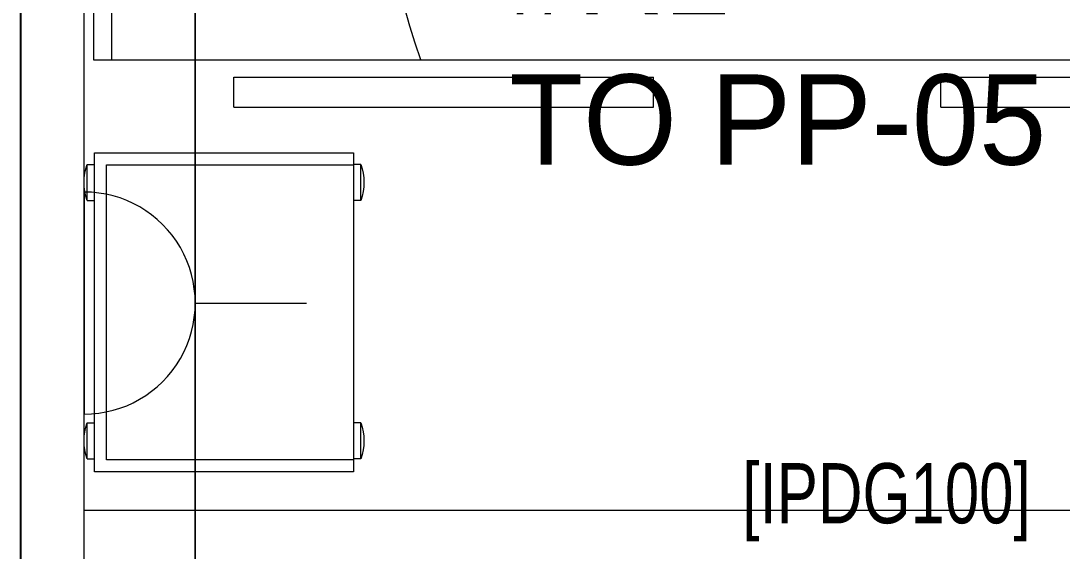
# Model space of a CAD drawing. Header units: metres. Extents: x 75097 to 220695, y -1557923 to -1361206.
# Drawn here: x 122763 to 124492, y -1428878 to -1427996 of the extents above; entities that cross this region are included whole.
import ezdxf
from ezdxf import colors
from ezdxf.entities.mleader import LeaderData, LeaderLine
from ezdxf.math import Vec2, Vec3

# ---------------------------------------------------------------- set-up
doc = ezdxf.new("R2010")
doc.units = ezdxf.units.M
doc.layers.get('0').update_dxf_attribs({"lineweight": 0})
for name, color, linetype, lineweight in [('A-100 - Copy$0$72_EGR_BASE_TEXT', 8, 'Continuous', 0), ('A-100 - Copy$0$Medical Equipment and Furniture', 8, 'Continuous', 0), ('A-100 - Copy$0$Medical Equipment and Furniture1', 8, 'Continuous', 5), ('A-100 - Copy$0$Walls', 8, 'Continuous', 0)]:
    doc.layers.add(name, color=color, linetype=linetype, lineweight=lineweight)
doc.layers.add('A-100 - Copy$0$axes', color=8, linetype='Continuous')
doc.layers.add('E-POWR', color=7, linetype='Continuous', lineweight=9, true_color=0x4e7e3e)
doc.styles.add('A-100 - Copy$0$X3G_ENTITY_2587EA', font='swisscl.ttf', dxfattribs={"height": 200})
doc.styles.get("Standard").update_dxf_attribs({"font": 'GOTHIC.TTF'})

# ---------------------------------------------------------------- blocks, each defined once
blk = doc.blocks.new('NORMAL SOCKET')
at = {"layer": 'E-POWR'}
for p, q in [((0, 307.7), (0, 615.4)), ((-307.7, 0), (307.7, 0))]:
    blk.add_line(p, q, dxfattribs=at)
blk.add_ellipse((0, 0), major_axis=(32.8, 305.9), ratio=1, start_param=4.81904, end_param=7.960633, dxfattribs=at)
blk = doc.blocks.new('A-100 - Copy$0$Hospital Bed')
at = {"layer": 'A-100 - Copy$0$Medical Equipment and Furniture1'}
for p, q in [((38.338, -101.6315, 0), (38.338, -101.6815, 0)), ((38.338, -101.6315, 0), (39.0347, -101.6315, 0)), ((39.0347, -101.6315, 0), (39.0347, -101.6815, 0)), ((39.5123, -101.6315, 0), (40.209, -101.6315, 0)), ((39.5123, -101.6315, 0), (39.5123, -101.6815, 0)), ((38.338, -101.6815, 0), (39.0347, -101.6815, 0)), ((39.5123, -101.6815, 0), (40.209, -101.6815, 0)), ((38.105, -102.6245, 0), (38.105, -101.7101, 0)), ((38.105, -101.7101, 0), (40.4164, -101.7101, 0)), ((38.135, -102.6245, 0), (38.135, -101.7101, 0))]:
    blk.add_line(p, q, dxfattribs=at)
blk.add_arc((39.9488, -102.1673, 0), 1.378, 160.6222, 199.3778, dxfattribs=at)
blk = doc.blocks.new('A-100 - Copy$0$HF10531-P')
at = {"layer": 'A-100 - Copy$0$Medical Equipment and Furniture1'}
for p, q in [((0.0791, 0.4424), (0.0191, 0.4424)), ((0.0191, 0.4424), (0.0191, 0.43)), ((0.0791, 0.4424), (0.0791, 0.43)), ((0.5086, 0.4424), (0.4486, 0.4424)), ((0.4486, 0.4424), (0.4486, 0.43)), ((0.5086, 0.4424), (0.5086, 0.43)), ((0.53, 0.43), (0, 0.43)), ((0, 0.43), (0, 0)), ((0.53, 0), (0.53, 0.43)), ((0.51, 0.41), (0.02, 0.41)), ((0.02, 0.41), (0.02, 0)), ((0.51, 0), (0.51, 0.41)), ((0, 0), (0.53, 0)), ((0.0191, -0.0124), (0.0191, 0)), ((0.0791, -0.0124), (0.0791, 0)), ((0.4486, -0.0124), (0.4486, 0)), ((0.5086, -0.0124), (0.5086, 0)), ((0.0791, -0.0124), (0.0191, -0.0124)), ((0.5086, -0.0124), (0.4486, -0.0124))]:
    blk.add_line(p, q, dxfattribs=at)
for points in [[(0.02, 0.41), (0.02, 0.41), (0.02, 0.41), (0.02, 0.41), (0.02, 0.41), (0.02, 0.41), (0.02, 0.41), (0.02, 0.41), (0.02, 0.41), (0.02, 0.41), (0.02, 0.41), (0.02, 0.41), (0.02, 0.41), (0.02, 0.41), (0.02, 0.41), (0.02, 0.41), (0.02, 0.41), (0.02, 0.41), (0.02, 0.41), (0.02, 0.41), (0.02, 0.41), (0.02, 0.41), (0.02, 0.41), (0.02, 0.41), (0.02, 0.41), (0.02, 0.41), (0.02, 0.41), (0.02, 0.41), (0.02, 0.41), (0.02, 0.41), (0.02, 0.41), (0.02, 0.41), (0.02, 0.41), (0.02, 0.41), (0.02, 0.41), (0.02, 0.41), (0.02, 0.41), (0.02, 0.41), (0.02, 0.41), (0.02, 0.41), (0.02, 0.41), (0.02, 0.41), (0.02, 0.41), (0.02, 0.41), (0.02, 0.41), (0.02, 0.41), (0.02, 0.41), (0.02, 0.41), (0.02, 0.41), (0.02, 0.41), (0.02, 0.41), (0.02, 0.41), (0.02, 0.41), (0.02, 0.41), (0.02, 0.41), (0.02, 0.41), (0.02, 0.41), (0.02, 0.41), (0.02, 0.41), (0.02, 0.41), (0.02, 0.41), (0.02, 0.41), (0.02, 0.41), (0.02, 0.41), (0.02, 0.41), (0.02, 0.41), (0.02, 0.41), (0.02, 0.41), (0.02, 0.41), (0.02, 0.41), (0.02, 0.41), (0.02, 0.41), (0.02, 0.41), (0.02, 0.41), (0.02, 0.41), (0.02, 0.41), (0.02, 0.41), (0.02, 0.41), (0.02, 0.41), (0.02, 0.41), (0.02, 0.41), (0.02, 0.41), (0.02, 0.41), (0.02, 0.41), (0.02, 0.41), (0.02, 0.41), (0.02, 0.41), (0.02, 0.41), (0.02, 0.41), (0.02, 0.41), (0.02, 0.41), (0.02, 0.41), (0.02, 0.41), (0.02, 0.41), (0.02, 0.41), (0.02, 0.41), (0.02, 0.41), (0.02, 0.41), (0.02, 0.41), (0.02, 0.41), (0.02, 0.41), (0.02, 0.41), (0.02, 0.41), (0.02, 0.41), (0.02, 0.41), (0.02, 0.41), (0.02, 0.41), (0.02, 0.41), (0.02, 0.41), (0.02, 0.41), (0.02, 0.41), (0.02, 0.41), (0.02, 0.41), (0.02, 0.41), (0.02, 0.41), (0.02, 0.41), (0.02, 0.41), (0.02, 0.41), (0.02, 0.41), (0.02, 0.41), (0.02, 0.41), (0.02, 0.41), (0.02, 0.41), (0.02, 0.41), (0.02, 0.41), (0.02, 0.41), (0.02, 0.41), (0.02, 0.41), (0.02, 0.41), (0.02, 0.41), (0.02, 0.41), (0.02, 0.41), (0.02, 0.41), (0.02, 0.41), (0.02, 0.41), (0.02, 0.41), (0.02, 0.41), (0.02, 0.41), (0.02, 0.41), (0.02, 0.41), (0.02, 0.41), (0.02, 0.41), (0.02, 0.41), (0.02, 0.41), (0.02, 0.41), (0.02, 0.41), (0.02, 0.41), (0.02, 0.41), (0.02, 0.41), (0.02, 0.41), (0.02, 0.41), (0.02, 0.41), (0.02, 0.41), (0.02, 0.41), (0.02, 0.41), (0.02, 0.41), (0.02, 0.41), (0.02, 0.41), (0.02, 0.41), (0.02, 0.41), (0.02, 0.41), (0.02, 0.41), (0.02, 0.41), (0.02, 0.41), (0.02, 0.41), (0.02, 0.41), (0.02, 0.41), (0.02, 0.41), (0.02, 0.41), (0.02, 0.41), (0.02, 0.41), (0.02, 0.41), (0.02, 0.41), (0.02, 0.41), (0.02, 0.41), (0.02, 0.41), (0.02, 0.41), (0.02, 0.41), (0.02, 0.41), (0.02, 0.41), (0.02, 0.41), (0.02, 0.41), (0.02, 0.41), (0.02, 0.41), (0.02, 0.41), (0.02, 0.41), (0.02, 0.41), (0.02, 0.41), (0.02, 0.41), (0.02, 0.41), (0.02, 0.41), (0.02, 0.41), (0.02, 0.41), (0.02, 0.41), (0.02, 0.41), (0.02, 0.41), (0.02, 0.41), (0.02, 0.41), (0.02, 0.41), (0.02, 0.41), (0.02, 0.41), (0.02, 0.41), (0.02, 0.41), (0.02, 0.41), (0.02, 0.41), (0.02, 0.41), (0.02, 0.41), (0.02, 0.41), (0.02, 0.41), (0.02, 0.41), (0.02, 0.41), (0.02, 0.41), (0.02, 0.41), (0.02, 0.41), (0.02, 0.41), (0.02, 0.41), (0.02, 0.41), (0.02, 0.41), (0.02, 0.41)], [(0.02, 0.41), (0.02, 0.41), (0.02, 0.41), (0.02, 0.41), (0.02, 0.41), (0.02, 0.41), (0.02, 0.41), (0.02, 0.41), (0.02, 0.41), (0.02, 0.41), (0.02, 0.41), (0.02, 0.41), (0.02, 0.41), (0.02, 0.41), (0.02, 0.41), (0.02, 0.41), (0.02, 0.41), (0.02, 0.41), (0.02, 0.41), (0.02, 0.41), (0.02, 0.41), (0.02, 0.41), (0.02, 0.41), (0.02, 0.41), (0.02, 0.41), (0.02, 0.41), (0.02, 0.41), (0.02, 0.41), (0.02, 0.41), (0.02, 0.41), (0.02, 0.41), (0.02, 0.41), (0.02, 0.41), (0.02, 0.41), (0.02, 0.41), (0.02, 0.41), (0.02, 0.41), (0.02, 0.41), (0.02, 0.41), (0.02, 0.41), (0.02, 0.41), (0.02, 0.41), (0.02, 0.41), (0.02, 0.41), (0.02, 0.41), (0.02, 0.41), (0.02, 0.41), (0.02, 0.41), (0.02, 0.41), (0.02, 0.41), (0.02, 0.41), (0.02, 0.41), (0.02, 0.41), (0.02, 0.41), (0.02, 0.41), (0.02, 0.41), (0.02, 0.41), (0.02, 0.41), (0.02, 0.41), (0.02, 0.41), (0.02, 0.41), (0.02, 0.41), (0.02, 0.41), (0.02, 0.41), (0.02, 0.41), (0.02, 0.41), (0.02, 0.41), (0.02, 0.41), (0.02, 0.41), (0.02, 0.41), (0.02, 0.41), (0.02, 0.41), (0.02, 0.41), (0.02, 0.41), (0.02, 0.41), (0.02, 0.41), (0.02, 0.41), (0.02, 0.41), (0.02, 0.41), (0.02, 0.41), (0.02, 0.41), (0.02, 0.41), (0.02, 0.41), (0.02, 0.41), (0.02, 0.41), (0.02, 0.41), (0.02, 0.41), (0.02, 0.41), (0.02, 0.41), (0.02, 0.41), (0.02, 0.41), (0.02, 0.41), (0.02, 0.41), (0.02, 0.41), (0.02, 0.41), (0.02, 0.41), (0.02, 0.41), (0.02, 0.41), (0.02, 0.41), (0.02, 0.41), (0.02, 0.41), (0.02, 0.41), (0.02, 0.41), (0.02, 0.41), (0.02, 0.41), (0.02, 0.41), (0.02, 0.41), (0.02, 0.41), (0.02, 0.41), (0.02, 0.41), (0.02, 0.41), (0.02, 0.41), (0.02, 0.41), (0.02, 0.41), (0.02, 0.41), (0.02, 0.41), (0.02, 0.41), (0.02, 0.41), (0.02, 0.41), (0.02, 0.41), (0.02, 0.41), (0.02, 0.41), (0.02, 0.41), (0.02, 0.41), (0.02, 0.41), (0.02, 0.41), (0.02, 0.41), (0.02, 0.41), (0.02, 0.41), (0.02, 0.41), (0.02, 0.41), (0.02, 0.41), (0.02, 0.41), (0.02, 0.41), (0.02, 0.41), (0.02, 0.41), (0.02, 0.41), (0.02, 0.41), (0.02, 0.41), (0.02, 0.41), (0.02, 0.41), (0.02, 0.41), (0.02, 0.41), (0.02, 0.41), (0.02, 0.41), (0.02, 0.41), (0.02, 0.41), (0.02, 0.41), (0.02, 0.41), (0.02, 0.41), (0.02, 0.41), (0.02, 0.41), (0.02, 0.41), (0.02, 0.41), (0.02, 0.41), (0.02, 0.41), (0.02, 0.41), (0.02, 0.41), (0.02, 0.41), (0.02, 0.41), (0.02, 0.41), (0.02, 0.41), (0.02, 0.41), (0.02, 0.41), (0.02, 0.41), (0.02, 0.41), (0.02, 0.41), (0.02, 0.41), (0.02, 0.41), (0.02, 0.41), (0.02, 0.41), (0.02, 0.41), (0.02, 0.41), (0.02, 0.41), (0.02, 0.41), (0.02, 0.41), (0.02, 0.41), (0.02, 0.41), (0.02, 0.41), (0.02, 0.41), (0.02, 0.41), (0.02, 0.41), (0.02, 0.41), (0.02, 0.41), (0.02, 0.41), (0.02, 0.41), (0.02, 0.41), (0.02, 0.41), (0.02, 0.41), (0.02, 0.41), (0.02, 0.41), (0.02, 0.41), (0.02, 0.41), (0.02, 0.41), (0.02, 0.41), (0.02, 0.41), (0.02, 0.41), (0.02, 0.41), (0.02, 0.41), (0.02, 0.41), (0.02, 0.41), (0.02, 0.41), (0.02, 0.41), (0.02, 0.41), (0.02, 0.41), (0.02, 0.41), (0.02, 0.41), (0.02, 0.41), (0.02, 0.41), (0.02, 0.41), (0.02, 0.41), (0.02, 0.41), (0.02, 0.41), (0.02, 0.41)], [(0.02, 0.41), (0.02, 0.41), (0.02, 0.41), (0.02, 0.41), (0.02, 0.41), (0.02, 0.41), (0.02, 0.41), (0.02, 0.41), (0.02, 0.41), (0.02, 0.41), (0.02, 0.41), (0.02, 0.41), (0.02, 0.41), (0.02, 0.41), (0.02, 0.41), (0.02, 0.41), (0.02, 0.41), (0.02, 0.41), (0.02, 0.41), (0.02, 0.41), (0.02, 0.41), (0.02, 0.41), (0.02, 0.41), (0.02, 0.41), (0.02, 0.41), (0.02, 0.41), (0.02, 0.41), (0.02, 0.41), (0.02, 0.41), (0.02, 0.41), (0.02, 0.41), (0.02, 0.41), (0.02, 0.41), (0.02, 0.41), (0.02, 0.41), (0.02, 0.41), (0.02, 0.41), (0.02, 0.41), (0.02, 0.41), (0.02, 0.41), (0.02, 0.41), (0.02, 0.41), (0.02, 0.41), (0.02, 0.41), (0.02, 0.41), (0.02, 0.41), (0.02, 0.41), (0.02, 0.41), (0.02, 0.41), (0.02, 0.41), (0.02, 0.41), (0.02, 0.41), (0.02, 0.41), (0.02, 0.41), (0.02, 0.41), (0.02, 0.41), (0.02, 0.41), (0.02, 0.41), (0.02, 0.41), (0.02, 0.41), (0.02, 0.41), (0.02, 0.41), (0.02, 0.41), (0.02, 0.41), (0.02, 0.41), (0.02, 0.41), (0.02, 0.41), (0.02, 0.41), (0.02, 0.41), (0.02, 0.41), (0.02, 0.41), (0.02, 0.41), (0.02, 0.41), (0.02, 0.41), (0.02, 0.41), (0.02, 0.41), (0.02, 0.41), (0.02, 0.41), (0.02, 0.41), (0.02, 0.41), (0.02, 0.41), (0.02, 0.41), (0.02, 0.41), (0.02, 0.41), (0.02, 0.41), (0.02, 0.41), (0.02, 0.41), (0.02, 0.41), (0.02, 0.41), (0.02, 0.41), (0.02, 0.41), (0.02, 0.41), (0.02, 0.41), (0.02, 0.41), (0.02, 0.41), (0.02, 0.41), (0.02, 0.41), (0.02, 0.41), (0.02, 0.41), (0.02, 0.41), (0.02, 0.41), (0.02, 0.41), (0.02, 0.41), (0.02, 0.41), (0.02, 0.41), (0.02, 0.41), (0.02, 0.41), (0.02, 0.41), (0.02, 0.41), (0.02, 0.41), (0.02, 0.41), (0.02, 0.41), (0.02, 0.41), (0.02, 0.41), (0.02, 0.41), (0.02, 0.41), (0.02, 0.41), (0.02, 0.41), (0.02, 0.41), (0.02, 0.41), (0.02, 0.41), (0.02, 0.41), (0.02, 0.41), (0.02, 0.41), (0.02, 0.41), (0.02, 0.41), (0.02, 0.41), (0.02, 0.41), (0.02, 0.41), (0.02, 0.41), (0.02, 0.41), (0.02, 0.41), (0.02, 0.41), (0.02, 0.41), (0.02, 0.41), (0.02, 0.41), (0.02, 0.41), (0.02, 0.41), (0.02, 0.41), (0.02, 0.41), (0.02, 0.41), (0.02, 0.41), (0.02, 0.41), (0.02, 0.41), (0.02, 0.41), (0.02, 0.41), (0.02, 0.41), (0.02, 0.41), (0.02, 0.41), (0.02, 0.41), (0.02, 0.41), (0.02, 0.41), (0.02, 0.41), (0.02, 0.41), (0.02, 0.41), (0.02, 0.41), (0.02, 0.41), (0.02, 0.41), (0.02, 0.41), (0.02, 0.41), (0.02, 0.41), (0.02, 0.41), (0.02, 0.41), (0.02, 0.41), (0.02, 0.41), (0.02, 0.41), (0.02, 0.41), (0.02, 0.41), (0.02, 0.41), (0.02, 0.41), (0.02, 0.41), (0.02, 0.41), (0.02, 0.41), (0.02, 0.41), (0.02, 0.41), (0.02, 0.41), (0.02, 0.41), (0.02, 0.41), (0.02, 0.41), (0.02, 0.41), (0.02, 0.41), (0.02, 0.41), (0.02, 0.41), (0.02, 0.41), (0.02, 0.41), (0.02, 0.41), (0.02, 0.41), (0.02, 0.41), (0.02, 0.41), (0.02, 0.41), (0.02, 0.41), (0.02, 0.41), (0.02, 0.41), (0.02, 0.41), (0.02, 0.41), (0.02, 0.41), (0.02, 0.41), (0.02, 0.41), (0.02, 0.41), (0.02, 0.41), (0.02, 0.41), (0.02, 0.41), (0.02, 0.41), (0.02, 0.41), (0.02, 0.41), (0.02, 0.41), (0.02, 0.41), (0.02, 0.41), (0.02, 0.41), (0.02, 0.41), (0.02, 0.41), (0.02, 0.41), (0.02, 0.41), (0.02, 0.41), (0.02, 0.41), (0.02, 0.41), (0.02, 0.41), (0.02, 0.41), (0.02, 0.41), (0.02, 0.41), (0.02, 0.41), (0.02, 0.41), (0.02, 0.41), (0.02, 0.41), (0.02, 0.41), (0.02, 0.41), (0.02, 0.41), (0.02, 0.41), (0.02, 0.41), (0.02, 0.41), (0.02, 0.41), (0.02, 0.41), (0.02, 0.41), (0.02, 0.41), (0.02, 0.41), (0.02, 0.41), (0.02, 0.41), (0.02, 0.41), (0.02, 0.41), (0.02, 0.41), (0.02, 0.41), (0.02, 0.41), (0.02, 0.41), (0.02, 0.41), (0.02, 0.41), (0.02, 0.41), (0.02, 0.41), (0.02, 0.41), (0.02, 0.41), (0.02, 0.41), (0.02, 0.41), (0.02, 0.41), (0.02, 0.41), (0.02, 0.41), (0.02, 0.41), (0.02, 0.41), (0.02, 0.41), (0.02, 0.41), (0.02, 0.41), (0.02, 0.41), (0.02, 0.41), (0.02, 0.41), (0.02, 0.41), (0.02, 0.41), (0.02, 0.41), (0.02, 0.41), (0.02, 0.41), (0.02, 0.41), (0.02, 0.41), (0.02, 0.41), (0.02, 0.41), (0.02, 0.41), (0.02, 0.41), (0.02, 0.41), (0.02, 0.41), (0.02, 0.41), (0.02, 0.41)]]:
    blk.add_lwpolyline(points, close=True, dxfattribs=at)
for points in [[(0.02, 0.41), (0.02, 0.41), (0.02, 0.41), (0.02, 0.41), (0.02, 0.41), (0.02, 0.41), (0.02, 0.41), (0.02, 0.41)], [(0.02, 0.41), (0.02, 0.41), (0.02, 0.41), (0.02, 0.41), (0.02, 0.41), (0.02, 0.41), (0.02, 0.41), (0.02, 0.41), (0.02, 0.41), (0.02, 0.41), (0.02, 0.41), (0.02, 0.41), (0.02, 0.41), (0.02, 0.41), (0.02, 0.41), (0.02, 0.41), (0.02, 0.41), (0.02, 0.41), (0.02, 0.41), (0.02, 0.41), (0.02, 0.41), (0.02, 0.41), (0.02, 0.41), (0.02, 0.41), (0.02, 0.41), (0.02, 0.41), (0.02, 0.41), (0.02, 0.41), (0.02, 0.41), (0.02, 0.41), (0.02, 0.41), (0.02, 0.41), (0.02, 0.41), (0.02, 0.41), (0.02, 0.41), (0.02, 0.41), (0.02, 0.41), (0.02, 0.41), (0.02, 0.41), (0.02, 0.41), (0.02, 0.41), (0.02, 0.41), (0.02, 0.41), (0.02, 0.41), (0.02, 0.41), (0.02, 0.41), (0.02, 0.41), (0.02, 0.41), (0.02, 0.41), (0.02, 0.41), (0.02, 0.41), (0.02, 0.41), (0.02, 0.41), (0.02, 0.41), (0.02, 0.41), (0.02, 0.41), (0.02, 0.41), (0.02, 0.41), (0.02, 0.41), (0.02, 0.41), (0.02, 0.41), (0.02, 0.41), (0.02, 0.41), (0.02, 0.41), (0.02, 0.41), (0.02, 0.41), (0.02, 0.41), (0.02, 0.41), (0.02, 0.41), (0.02, 0.41), (0.02, 0.41), (0.02, 0.41), (0.02, 0.41), (0.02, 0.41), (0.02, 0.41), (0.02, 0.41), (0.02, 0.41), (0.02, 0.41), (0.02, 0.41), (0.02, 0.41), (0.02, 0.41), (0.02, 0.41), (0.02, 0.41), (0.02, 0.41), (0.02, 0.41), (0.02, 0.41), (0.02, 0.41), (0.02, 0.41), (0.02, 0.41), (0.02, 0.41), (0.02, 0.41), (0.02, 0.41), (0.02, 0.41), (0.02, 0.41), (0.02, 0.41), (0.02, 0.41), (0.02, 0.41), (0.02, 0.41), (0.02, 0.41), (0.02, 0.41), (0.02, 0.41), (0.02, 0.41), (0.02, 0.41), (0.02, 0.41), (0.02, 0.41), (0.02, 0.41), (0.02, 0.41), (0.02, 0.41), (0.02, 0.41), (0.02, 0.41), (0.02, 0.41)], [(0.02, 0.41), (0.02, 0.41), (0.02, 0.41), (0.02, 0.41), (0.02, 0.41), (0.02, 0.41), (0.02, 0.41), (0.02, 0.41), (0.02, 0.41), (0.02, 0.41), (0.02, 0.41), (0.02, 0.41), (0.02, 0.41), (0.02, 0.41), (0.02, 0.41), (0.02, 0.41), (0.02, 0.41)], [(0.02, 0.41), (0.02, 0.41), (0.02, 0.41), (0.02, 0.41), (0.02, 0.41), (0.02, 0.41), (0.02, 0.41)], [(0.02, 0.41), (0.02, 0.41), (0.02, 0.41), (0.02, 0.41), (0.02, 0.41), (0.02, 0.41), (0.02, 0.41), (0.02, 0.41), (0.02, 0.41), (0.02, 0.41), (0.02, 0.41), (0.02, 0.41)], [(0.02, 0.41), (0.02, 0.41), (0.02, 0.41), (0.02, 0.41), (0.02, 0.41), (0.02, 0.41), (0.02, 0.41), (0.02, 0.41), (0.02, 0.41), (0.02, 0.41), (0.02, 0.41), (0.02, 0.41), (0.02, 0.41), (0.02, 0.41), (0.02, 0.41), (0.02, 0.41), (0.02, 0.41), (0.02, 0.41), (0.02, 0.41), (0.02, 0.41), (0.02, 0.41), (0.02, 0.41), (0.02, 0.41), (0.02, 0.41), (0.02, 0.41), (0.02, 0.41), (0.02, 0.41), (0.02, 0.41), (0.02, 0.41), (0.02, 0.41), (0.02, 0.41), (0.02, 0.41), (0.02, 0.41), (0.02, 0.41), (0.02, 0.41), (0.02, 0.41), (0.02, 0.41), (0.02, 0.41), (0.02, 0.41), (0.02, 0.41), (0.02, 0.41), (0.02, 0.41), (0.02, 0.41), (0.02, 0.41), (0.02, 0.41), (0.02, 0.41), (0.02, 0.41), (0.02, 0.41), (0.02, 0.41), (0.02, 0.41), (0.02, 0.41), (0.02, 0.41), (0.02, 0.41), (0.02, 0.41), (0.02, 0.41), (0.02, 0.41), (0.02, 0.41), (0.02, 0.41), (0.02, 0.41), (0.02, 0.41), (0.02, 0.41), (0.02, 0.41), (0.02, 0.41), (0.02, 0.41), (0.02, 0.41), (0.02, 0.41), (0.02, 0.41), (0.02, 0.41), (0.02, 0.41), (0.02, 0.41), (0.02, 0.41), (0.02, 0.41), (0.02, 0.41), (0.02, 0.41), (0.02, 0.41), (0.02, 0.41), (0.02, 0.41), (0.02, 0.41), (0.02, 0.41), (0.02, 0.41), (0.02, 0.41), (0.02, 0.41), (0.02, 0.41), (0.02, 0.41), (0.02, 0.41), (0.02, 0.41), (0.02, 0.41), (0.02, 0.41), (0.02, 0.41)], [(0.02, 0.41), (0.02, 0.41), (0.02, 0.41), (0.02, 0.41), (0.02, 0.41), (0.02, 0.41), (0.02, 0.41), (0.02, 0.41), (0.02, 0.41), (0.02, 0.41), (0.02, 0.41), (0.02, 0.41), (0.02, 0.41), (0.02, 0.41), (0.02, 0.41), (0.02, 0.41), (0.02, 0.41), (0.02, 0.41), (0.02, 0.41), (0.02, 0.41), (0.02, 0.41), (0.02, 0.41), (0.02, 0.41), (0.02, 0.41), (0.02, 0.41), (0.02, 0.41), (0.02, 0.41), (0.02, 0.41), (0.02, 0.41), (0.02, 0.41), (0.02, 0.41), (0.02, 0.41), (0.02, 0.41), (0.02, 0.41), (0.02, 0.41), (0.02, 0.41), (0.02, 0.41), (0.02, 0.41), (0.02, 0.41), (0.02, 0.41), (0.02, 0.41), (0.02, 0.41), (0.02, 0.41), (0.02, 0.41), (0.02, 0.41), (0.02, 0.41), (0.02, 0.41), (0.02, 0.41), (0.02, 0.41), (0.02, 0.41), (0.02, 0.41), (0.02, 0.41), (0.02, 0.41), (0.02, 0.41)], [(0.02, 0.41), (0.02, 0.41), (0.02, 0.41), (0.02, 0.41), (0.02, 0.41), (0.02, 0.41), (0.02, 0.41), (0.02, 0.41), (0.02, 0.41), (0.02, 0.41)], [(0.02, 0.41), (0.02, 0.41), (0.02, 0.41), (0.02, 0.41), (0.02, 0.41), (0.02, 0.41), (0.02, 0.41), (0.02, 0.41), (0.02, 0.41), (0.02, 0.41)], [(0.02, 0.41), (0.02, 0.41), (0.02, 0.41), (0.02, 0.41), (0.02, 0.41), (0.02, 0.41), (0.02, 0.41), (0.02, 0.41), (0.02, 0.41), (0.02, 0.41), (0.02, 0.41), (0.02, 0.41), (0.02, 0.41), (0.02, 0.41), (0.02, 0.41)], [(0.02, 0.41), (0.02, 0.41), (0.02, 0.41), (0.02, 0.41), (0.02, 0.41), (0.02, 0.41), (0.02, 0.41), (0.02, 0.41), (0.02, 0.41), (0.02, 0.41)], [(0.02, 0.41), (0.02, 0.41), (0.02, 0.41), (0.02, 0.41), (0.02, 0.41), (0.02, 0.41), (0.02, 0.41)], [(0.02, 0.41), (0.02, 0.41), (0.02, 0.41), (0.02, 0.41), (0.02, 0.41), (0.02, 0.41), (0.02, 0.41), (0.02, 0.41), (0.02, 0.41), (0.02, 0.41)], [(0.02, 0.41), (0.02, 0.41), (0.02, 0.41), (0.02, 0.41), (0.02, 0.41), (0.02, 0.41), (0.02, 0.41), (0.02, 0.41), (0.02, 0.41), (0.02, 0.41), (0.02, 0.41), (0.02, 0.41), (0.02, 0.41), (0.02, 0.41), (0.02, 0.41), (0.02, 0.41), (0.02, 0.41), (0.02, 0.41)], [(0.02, 0.41), (0.02, 0.41), (0.02, 0.41), (0.02, 0.41), (0.02, 0.41), (0.02, 0.41), (0.02, 0.41), (0.02, 0.41), (0.02, 0.41)]]:
    blk.add_lwpolyline(points, dxfattribs=at)
for centre, start, end in [((0.0491, 0.3549), 71.0754, 108.9246), ((0.4786, 0.3549), 71.0754, 108.9246), ((0.0491, 0.0751), 251.0754, 288.9246), ((0.4786, 0.0751), 251.0754, 288.9246)]:
    blk.add_arc(centre, 0.0925, start, end, dxfattribs=at)
blk = doc.blocks.new('A-100 - Copy')
at = {"layer": 'A-100 - Copy$0$axes'}
blk.add_line((122763.3, -1477297.4, 0), (122763.3, -1387547.7, 0), dxfattribs=at)
at = {"layer": 'A-100 - Copy$0$Medical Equipment and Furniture'}
blk.add_line((125368.3, -1428810.2, 0), (122868.3, -1428810.2, 0), dxfattribs=at)
at = {"layer": 'A-100 - Copy$0$Walls'}
blk.add_line((122868.3, -1431222.7, 0), (122868.3, -1426702.7, 0), dxfattribs=at)
at = {"layer": 'A-100 - Copy$0$Medical Equipment and Furniture', "xscale": -1000, "yscale": 1000, "zscale": 1000, "rotation": 180}
blk.add_blockref('A-100 - Copy$0$Hospital Bed', (84778.9, -1529771.3, 0), dxfattribs=at)
at = {"layer": 'A-100 - Copy$0$Medical Equipment and Furniture', "extrusion": (-6.40204e-11, 1.551e-10, -1), "xscale": 999.9999999999993, "yscale": 999.9999999999993, "zscale": -1000, "rotation": 269.9999988079106}
blk.add_blockref('A-100 - Copy$0$HF10531-P', (-123315.6, -1428215.8, 0), dxfattribs=at)
at = {"layer": 'A-100 - Copy$0$72_EGR_BASE_TEXT', "insert": (124200.8, -1428731.5), "char_height": 100, "attachment_point": 2, "style": 'A-100 - Copy$0$X3G_ENTITY_2587EA'}
blk.add_mtext('[IPDG100]', dxfattribs=at)

msp = doc.modelspace()

# ---------------------------------------------------------------- linework, layer by layer
at = {"layer": 'E-POWR', "const_width": 3, "elevation": 0}
msp.add_lwpolyline([(129727.2, -1431036), (126627.3, -1431036), (123053.8, -1431036), (123052.9, -1430898.4), (123052.9, -1429114.1), (123052.9, -1428464.3), (123052.9, -1426930.1)], dxfattribs=at)

# ---------------------------------------------------------------- block references
at = {"layer": 'E-POWR', "color": 85, "xscale": 0.6, "yscale": 0.6, "zscale": 0.6, "rotation": 270}
msp.add_blockref('NORMAL SOCKET', (122868.3, -1428465.5, 0), dxfattribs=at)

# ---------------------------------------------------------------- leaders
at = {"layer": 'E-POWR'}
ml = msp.add_multileader_mtext('Standard', dxfattribs=at)
ml.set_content('#R1\\PTO PP-05', color=256)
ml.set_leader_properties()
ml.build(insert=Vec2(0, 0))
ml.multileader.update_dxf_attribs({"text_right_attachment_type": 6, "dogleg_length": 200, "arrow_head_size": 200})
ctx = ml.context
ctx.base_point, ctx.char_height, ctx.arrow_head_size, ctx.landing_gap_size, ctx.plane_origin = Vec3(123574.2, -1427912.3, 0), 150, 200, 0.09, Vec3(124213.4, -1428995.9, 0)
ctx.right_attachment = 6
notes = []
notes.append((ctx, [(0, (1, 1, 0), (123374.2, -1427912.3, 0), (1, 0), 200, [(0, [(123052.9, -1426930.1, 0)], 0, [])])]))
ctx.mtext.insert, ctx.mtext.flow_direction = Vec3(123574.3, -1427835.4, 0), 5
for ctx, leaders in notes:
    for number, flags, end, landing, length, lines in leaders:
        leader = LeaderData()
        leader.index, (leader.has_last_leader_line, leader.has_dogleg_vector, leader.attachment_direction) = number, flags
        leader.last_leader_point, leader.dogleg_vector, leader.dogleg_length = Vec3(end), Vec3(landing), length
        for number, points, colour, breaks in lines:
            line = LeaderLine()
            line.index, line.vertices, line.color, line.breaks = number, Vec3.list(points), colors.encode_raw_color(colour), breaks
            leader.lines.append(line)
        ctx.leaders.append(leader)

# ---------------------------------------------------------------- next in the draw order: block references
msp.add_blockref('A-100 - Copy', (0, 0))

doc.saveas('drawing.dxf')
